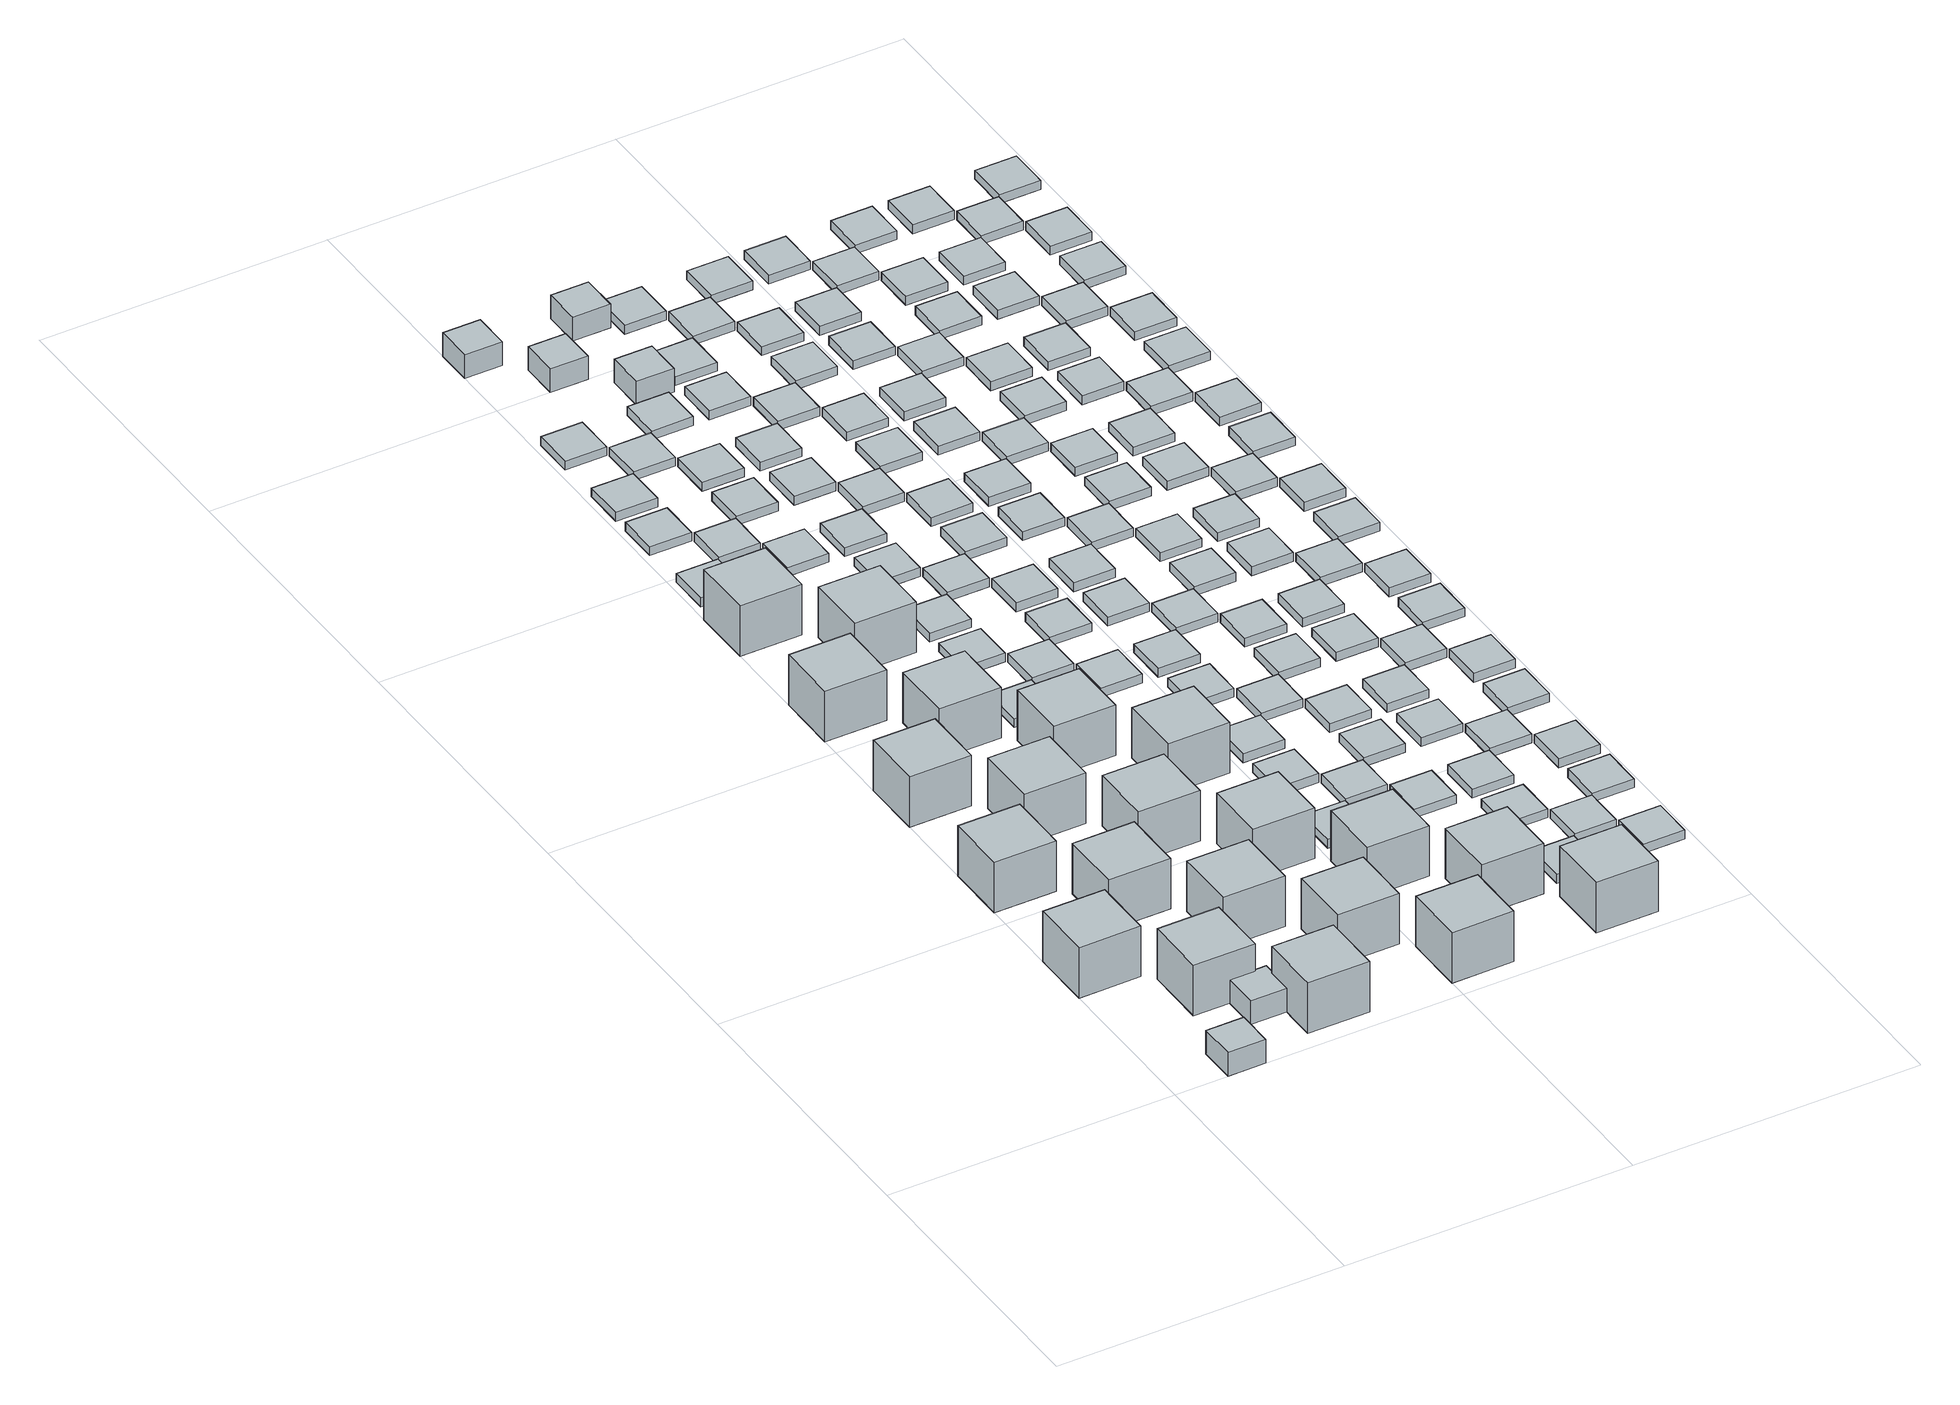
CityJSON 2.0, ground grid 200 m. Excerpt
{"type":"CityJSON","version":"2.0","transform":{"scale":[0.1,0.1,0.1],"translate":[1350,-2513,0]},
"CityObjects":{
"object1":{"type":"GenericCityObject","geometry":[{"type":"Solid","lod":"1","boundaries":[[[[0,1,2,3]],[[4,5,1,0]],[[5,6,2,1]],[[6,7,3,2]],[[7,4,0,3]],[[7,6,5,4]]]]}]},
"object2":{"type":"GenericCityObject","geometry":[{"type":"Solid","lod":"1","boundaries":[[[[8,9,10,11]],[[12,13,9,8]],[[13,14,10,9]],[[14,15,11,10]],[[15,12,8,11]],[[15,14,13,12]]]]}]},
"object3":{"type":"GenericCityObject","geometry":[{"type":"Solid","lod":"1","boundaries":[[[[16,17,18,19]],[[20,21,17,16]],[[21,22,18,17]],[[22,23,19,18]],[[23,20,16,19]],[[23,22,21,20]]]]}]},
"object4":{"type":"GenericCityObject","geometry":[{"type":"Solid","lod":"1","boundaries":[[[[24,25,26,27]],[[28,29,25,24]],[[29,30,26,25]],[[30,31,27,26]],[[31,28,24,27]],[[31,30,29,28]]]]}]},
"object5":{"type":"GenericCityObject","geometry":[{"type":"Solid","lod":"1","boundaries":[[[[32,33,34,35]],[[36,37,33,32]],[[37,38,34,33]],[[38,39,35,34]],[[39,36,32,35]],[[39,38,37,36]]]]}]},
"object6":{"type":"GenericCityObject","geometry":[{"type":"Solid","lod":"1","boundaries":[[[[40,41,42,43]],[[44,45,41,40]],[[45,46,42,41]],[[46,47,43,42]],[[47,44,40,43]],[[47,46,45,44]]]]}]},
"object7":{"type":"GenericCityObject","geometry":[{"type":"Solid","lod":"1","boundaries":[[[[48,49,50,51]],[[52,53,49,48]],[[53,54,50,49]],[[54,55,51,50]],[[55,52,48,51]],[[55,54,53,52]]]]}]},
"object8":{"type":"GenericCityObject","geometry":[{"type":"Solid","lod":"1","boundaries":[[[[56,57,58,59]],[[60,61,57,56]],[[61,62,58,57]],[[62,63,59,58]],[[63,60,56,59]],[[63,62,61,60]]]]}]},
"object9":{"type":"GenericCityObject","geometry":[{"type":"Solid","lod":"1","boundaries":[[[[64,65,66,67]],[[68,69,65,64]],[[69,70,66,65]],[[70,71,67,66]],[[71,68,64,67]],[[71,70,69,68]]]]}]},
"object10":{"type":"GenericCityObject","geometry":[{"type":"Solid","lod":"1","boundaries":[[[[72,73,74,75]],[[76,77,73,72]],[[77,78,74,73]],[[78,79,75,74]],[[79,76,72,75]],[[79,78,77,76]]]]}]},
"object11":{"type":"GenericCityObject","geometry":[{"type":"Solid","lod":"1","boundaries":[[[[80,81,82,83]],[[84,85,81,80]],[[85,86,82,81]],[[86,87,83,82]],[[87,84,80,83]],[[87,86,85,84]]]]}]},
"object12":{"type":"GenericCityObject","geometry":[{"type":"Solid","lod":"1","boundaries":[[[[88,89,90,91]],[[92,93,89,88]],[[93,94,90,89]],[[94,95,91,90]],[[95,92,88,91]],[[95,94,93,92]]]]}]},
"object13":{"type":"GenericCityObject","geometry":[{"type":"Solid","lod":"1","boundaries":[[[[96,97,98,99]],[[100,101,97,96]],[[101,102,98,97]],[[102,103,99,98]],[[103,100,96,99]],[[103,102,101,100]]]]}]},
"object14":{"type":"GenericCityObject","geometry":[{"type":"Solid","lod":"1","boundaries":[[[[104,105,106,107]],[[108,109,105,104]],[[109,110,106,105]],[[110,111,107,106]],[[111,108,104,107]],[[111,110,109,108]]]]}]},
"object15":{"type":"GenericCityObject","geometry":[{"type":"Solid","lod":"1","boundaries":[[[[112,113,114,115]],[[116,117,113,112]],[[117,118,114,113]],[[118,119,115,114]],[[119,116,112,115]],[[119,118,117,116]]]]}]},
"object16":{"type":"GenericCityObject","geometry":[{"type":"Solid","lod":"1","boundaries":[[[[120,121,122,123]],[[124,125,121,120]],[[125,126,122,121]],[[126,127,123,122]],[[127,124,120,123]],[[127,126,125,124]]]]}]},
"object17":{"type":"GenericCityObject","geometry":[{"type":"Solid","lod":"1","boundaries":[[[[128,129,130,131]],[[132,133,129,128]],[[133,134,130,129]],[[134,135,131,130]],[[135,132,128,131]],[[135,134,133,132]]]]}]},
"object18":{"type":"GenericCityObject","geometry":[{"type":"Solid","lod":"1","boundaries":[[[[136,137,138,139]],[[140,141,137,136]],[[141,142,138,137]],[[142,143,139,138]],[[143,140,136,139]],[[143,142,141,140]]]]}]},
"object19":{"type":"GenericCityObject","geometry":[{"type":"Solid","lod":"1","boundaries":[[[[144,145,146,147]],[[148,149,145,144]],[[149,150,146,145]],[[150,151,147,146]],[[151,148,144,147]],[[151,150,149,148]]]]}]},
"object20":{"type":"GenericCityObject","geometry":[{"type":"Solid","lod":"1","boundaries":[[[[152,153,154,155]],[[156,157,153,152]],[[157,158,154,153]],[[158,159,155,154]],[[159,156,152,155]],[[159,158,157,156]]]]}]},
"object21":{"type":"GenericCityObject","geometry":[{"type":"Solid","lod":"1","boundaries":[[[[160,161,162,163]],[[164,165,161,160]],[[165,166,162,161]],[[166,167,163,162]],[[167,164,160,163]],[[167,166,165,164]]]]}]},
"object22":{"type":"GenericCityObject","geometry":[{"type":"Solid","lod":"1","boundaries":[[[[168,169,170,171]],[[172,173,169,168]],[[173,174,170,169]],[[174,175,171,170]],[[175,172,168,171]],[[175,174,173,172]]]]}]},
"object23":{"type":"GenericCityObject","geometry":[{"type":"Solid","lod":"1","boundaries":[[[[176,177,178,179]],[[180,181,177,176]],[[181,182,178,177]],[[182,183,179,178]],[[183,180,176,179]],[[183,182,181,180]]]]}]},
"object24":{"type":"GenericCityObject","geometry":[{"type":"Solid","lod":"1","boundaries":[[[[184,185,186,187]],[[188,189,185,184]],[[189,190,186,185]],[[190,191,187,186]],[[191,188,184,187]],[[191,190,189,188]]]]}]},
"object25":{"type":"GenericCityObject","geometry":[{"type":"Solid","lod":"1","boundaries":[[[[192,193,194,195]],[[196,197,193,192]],[[197,198,194,193]],[[198,199,195,194]],[[199,196,192,195]],[[199,198,197,196]]]]}]},
"object26":{"type":"GenericCityObject","geometry":[{"type":"Solid","lod":"1","boundaries":[[[[200,201,202,203]],[[204,205,201,200]],[[205,206,202,201]],[[206,207,203,202]],[[207,204,200,203]],[[207,206,205,204]]]]}]},
"object27":{"type":"GenericCityObject","geometry":[{"type":"Solid","lod":"1","boundaries":[[[[208,209,210,211]],[[212,213,209,208]],[[213,214,210,209]],[[214,215,211,210]],[[215,212,208,211]],[[215,214,213,212]]]]}]},
"object28":{"type":"GenericCityObject","geometry":[{"type":"Solid","lod":"1","boundaries":[[[[216,217,218,219]],[[220,221,217,216]],[[221,222,218,217]],[[222,223,219,218]],[[223,220,216,219]],[[223,222,221,220]]]]}]},
"object29":{"type":"GenericCityObject","geometry":[{"type":"Solid","lod":"1","boundaries":[[[[224,225,226,227]],[[228,229,225,224]],[[229,230,226,225]],[[230,231,227,226]],[[231,228,224,227]],[[231,230,229,228]]]]}]},
"object30":{"type":"GenericCityObject","geometry":[{"type":"Solid","lod":"1","boundaries":[[[[232,233,234,235]],[[236,237,233,232]],[[237,238,234,233]],[[238,239,235,234]],[[239,236,232,235]],[[239,238,237,236]]]]}]},
"object31":{"type":"GenericCityObject","geometry":[{"type":"Solid","lod":"1","boundaries":[[[[240,241,242,243]],[[244,245,241,240]],[[245,246,242,241]],[[246,247,243,242]],[[247,244,240,243]],[[247,246,245,244]]]]}]},
"object32":{"type":"GenericCityObject","geometry":[{"type":"Solid","lod":"1","boundaries":[[[[248,249,250,251]],[[252,253,249,248]],[[253,254,250,249]],[[254,255,251,250]],[[255,252,248,251]],[[255,254,253,252]]]]}]},
"object33":{"type":"GenericCityObject","geometry":[{"type":"Solid","lod":"1","boundaries":[[[[256,257,258,259]],[[260,261,257,256]],[[261,262,258,257]],[[262,263,259,258]],[[263,260,256,259]],[[263,262,261,260]]]]}]},
"object34":{"type":"GenericCityObject","geometry":[{"type":"Solid","lod":"1","boundaries":[[[[264,265,266,267]],[[268,269,265,264]],[[269,270,266,265]],[[270,271,267,266]],[[271,268,264,267]],[[271,270,269,268]]]]}]},
"object35":{"type":"GenericCityObject","geometry":[{"type":"Solid","lod":"1","boundaries":[[[[272,273,274,275]],[[276,277,273,272]],[[277,278,274,273]],[[278,279,275,274]],[[279,276,272,275]],[[279,278,277,276]]]]}]},
"object36":{"type":"GenericCityObject","geometry":[{"type":"Solid","lod":"1","boundaries":[[[[280,281,282,283]],[[284,285,281,280]],[[285,286,282,281]],[[286,287,283,282]],[[287,284,280,283]],[[287,286,285,284]]]]}]},
"object37":{"type":"GenericCityObject","geometry":[{"type":"Solid","lod":"1","boundaries":[[[[288,289,290,291]],[[292,293,289,288]],[[293,294,290,289]],[[294,295,291,290]],[[295,292,288,291]],[[295,294,293,292]]]]}]},
"object38":{"type":"GenericCityObject","geometry":[{"type":"Solid","lod":"1","boundaries":[[[[296,297,298,299]],[[300,301,297,296]],[[301,302,298,297]],[[302,303,299,298]],[[303,300,296,299]],[[303,302,301,300]]]]}]},
"object39":{"type":"GenericCityObject","geometry":[{"type":"Solid","lod":"1","boundaries":[[[[304,305,306,307]],[[308,309,305,304]],[[309,310,306,305]],[[310,311,307,306]],[[311,308,304,307]],[[311,310,309,308]]]]}]},
"object40":{"type":"GenericCityObject","geometry":[{"type":"Solid","lod":"1","boundaries":[[[[312,313,314,315]],[[316,317,313,312]],[[317,318,314,313]],[[318,319,315,314]],[[319,316,312,315]],[[319,318,317,316]]]]}]},
"object41":{"type":"GenericCityObject","geometry":[{"type":"Solid","lod":"1","boundaries":[[[[320,321,322,323]],[[324,325,321,320]],[[325,326,322,321]],[[326,327,323,322]],[[327,324,320,323]],[[327,326,325,324]]]]}]},
"object42":{"type":"GenericCityObject","geometry":[{"type":"Solid","lod":"1","boundaries":[[[[328,329,330,331]],[[332,333,329,328]],[[333,334,330,329]],[[334,335,331,330]],[[335,332,328,331]],[[335,334,333,332]]]]}]},
"object43":{"type":"GenericCityObject","geometry":[{"type":"Solid","lod":"1","boundaries":[[[[336,337,338,339]],[[340,341,337,336]],[[341,342,338,337]],[[342,343,339,338]],[[343,340,336,339]],[[343,342,341,340]]]]}]},
"object44":{"type":"GenericCityObject","geometry":[{"type":"Solid","lod":"1","boundaries":[[[[344,345,346,347]],[[348,349,345,344]],[[349,350,346,345]],[[350,351,347,346]],[[351,348,344,347]],[[351,350,349,348]]]]}]},
"object45":{"type":"GenericCityObject","geometry":[{"type":"Solid","lod":"1","boundaries":[[[[352,353,354,355]],[[356,357,353,352]],[[357,358,354,353]],[[358,359,355,354]],[[359,356,352,355]],[[359,358,357,356]]]]}]},
"object46":{"type":"GenericCityObject","geometry":[{"type":"Solid","lod":"1","boundaries":[[[[360,361,362,363]],[[364,365,361,360]],[[365,366,362,361]],[[366,367,363,362]],[[367,364,360,363]],[[367,366,365,364]]]]}]},
"object47":{"type":"GenericCityObject","geometry":[{"type":"Solid","lod":"1","boundaries":[[[[368,369,370,371]],[[372,373,369,368]],[[373,374,370,369]],[[374,375,371,370]],[[375,372,368,371]],[[375,374,373,372]]]]}]},
"object48":{"type":"GenericCityObject","geometry":[{"type":"Solid","lod":"1","boundaries":[[[[376,377,378,379]],[[380,381,377,376]],[[381,382,378,377]],[[382,383,379,378]],[[383,380,376,379]],[[383,382,381,380]]]]}]},
"object49":{"type":"GenericCityObject","geometry":[{"type":"Solid","lod":"1","boundaries":[[[[384,385,386,387]],[[388,389,385,384]],[[389,390,386,385]],[[390,391,387,386]],[[391,388,384,387]],[[391,390,389,388]]]]}]},
"object50":{"type":"GenericCityObject","geometry":[{"type":"Solid","lod":"1","boundaries":[[[[392,393,394,395]],[[396,397,393,392]],[[397,398,394,393]],[[398,399,395,394]],[[399,396,392,395]],[[399,398,397,396]]]]}]},
"object51":{"type":"GenericCityObject","geometry":[{"type":"Solid","lod":"1","boundaries":[[[[400,401,402,403]],[[404,405,401,400]],[[405,406,402,401]],[[406,407,403,402]],[[407,404,400,403]],[[407,406,405,404]]]]}]},
"object52":{"type":"GenericCityObject","geometry":[{"type":"Solid","lod":"1","boundaries":[[[[408,409,410,411]],[[412,413,409,408]],[[413,414,410,409]],[[414,415,411,410]],[[415,412,408,411]],[[415,414,413,412]]]]}]},
"object53":{"type":"GenericCityObject","geometry":[{"type":"Solid","lod":"1","boundaries":[[[[416,417,418,419]],[[420,421,417,416]],[[421,422,418,417]],[[422,423,419,418]],[[423,420,416,419]],[[423,422,421,420]]]]}]},
"object54":{"type":"GenericCityObject","geometry":[{"type":"Solid","lod":"1","boundaries":[[[[424,425,426,427]],[[428,429,425,424]],[[429,430,426,425]],[[430,431,427,426]],[[431,428,424,427]],[[431,430,429,428]]]]}]},
"object55":{"type":"GenericCityObject","geometry":[{"type":"Solid","lod":"1","boundaries":[[[[432,433,434,435]],[[436,437,433,432]],[[437,438,434,433]],[[438,439,435,434]],[[439,436,432,435]],[[439,438,437,436]]]]}]},
"object56":{"type":"GenericCityObject","geometry":[{"type":"Solid","lod":"1","boundaries":[[[[440,441,442,443]],[[444,445,441,440]],[[445,446,442,441]],[[446,447,443,442]],[[447,444,440,443]],[[447,446,445,444]]]]}]},
"object57":{"type":"GenericCityObject","geometry":[{"type":"Solid","lod":"1","boundaries":[[[[448,449,450,451]],[[452,453,449,448]],[[453,454,450,449]],[[454,455,451,450]],[[455,452,448,451]],[[455,454,453,452]]]]}]},
"object58":{"type":"GenericCityObject","geometry":[{"type":"Solid","lod":"1","boundaries":[[[[456,457,458,459]],[[460,461,457,456]],[[461,462,458,457]],[[462,463,459,458]],[[463,460,456,459]],[[463,462,461,460]]]]}]},
"object59":{"type":"GenericCityObject","geometry":[{"type":"Solid","lod":"1","boundaries":[[[[464,465,466,467]],[[468,469,465,464]],[[469,470,466,465]],[[470,471,467,466]],[[471,468,464,467]],[[471,470,469,468]]]]}]},
"object60":{"type":"GenericCityObject","geometry":[{"type":"Solid","lod":"1","boundaries":[[[[472,473,474,475]],[[476,477,473,472]],[[477,478,474,473]],[[478,479,475,474]],[[479,476,472,475]],[[479,478,477,476]]]]}]},
"object61":{"type":"GenericCityObject","geometry":[{"type":"Solid","lod":"1","boundaries":[[[[480,481,482,483]],[[484,485,481,480]],[[485,486,482,481]],[[486,487,483,482]],[[487,484,480,483]],[[487,486,485,484]]]]}]},
"object62":{"type":"GenericCityObject","geometry":[{"type":"Solid","lod":"1","boundaries":[[[[488,489,490,491]],[[492,493,489,488]],[[493,494,490,489]],[[494,495,491,490]],[[495,492,488,491]],[[495,494,493,492]]]]}]},
"object63":{"type":"GenericCityObject","geometry":[{"type":"Solid","lod":"1","boundaries":[[[[496,497,498,499]],[[500,501,497,496]],[[501,502,498,497]],[[502,503,499,498]],[[503,500,496,499]],[[503,502,501,500]]]]}]},
"object64":{"type":"GenericCityObject","geometry":[{"type":"Solid","lod":"1","boundaries":[[[[504,505,506,507]],[[508,509,505,504]],[[509,510,506,505]],[[510,511,507,506]],[[511,508,504,507]],[[511,510,509,508]]]]}]},
"object65":{"type":"GenericCityObject","geometry":[{"type":"Solid","lod":"1","boundaries":[[[[512,513,514,515]],[[516,517,513,512]],[[517,518,514,513]],[[518,519,515,514]],[[519,516,512,515]],[[519,518,517,516]]]]}]},
"object66":{"type":"GenericCityObject","geometry":[{"type":"Solid","lod":"1","boundaries":[[[[520,521,522,523]],[[524,525,521,520]],[[525,526,522,521]],[[526,527,523,522]],[[527,524,520,523]],[[527,526,525,524]]]]}]},
"object67":{"type":"GenericCityObject","geometry":[{"type":"Solid","lod":"1","boundaries":[[[[528,529,530,531]],[[532,533,529,528]],[[533,534,530,529]],[[534,535,531,530]],[[535,532,528,531]],[[535,534,533,532]]]]}]},
"object68":{"type":"GenericCityObject","geometry":[{"type":"Solid","lod":"1","boundaries":[[[[536,537,538,539]],[[540,541,537,536]],[[541,542,538,537]],[[542,543,539,538]],[[543,540,536,539]],[[543,542,541,540]]]]}]},
"object69":{"type":"GenericCityObject","geometry":[{"type":"Solid","lod":"1","boundaries":[[[[544,545,546,547]],[[548,549,545,544]],[[549,550,546,545]],[[550,551,547,546]],[[551,548,544,547]],[[551,550,549,548]]]]}]},
"object70":{"type":"GenericCityObject","geometry":[{"type":"Solid","lod":"1","boundaries":[[[[552,553,554,555]],[[556,557,553,552]],[[557,558,554,553]],[[558,559,555,554]],[[559,556,552,555]],[[559,558,557,556]]]]}]},
"object71":{"type":"GenericCityObject","geometry":[{"type":"Solid","lod":"1","boundaries":[[[[560,561,562,563]],[[564,565,561,560]],[[565,566,562,561]],[[566,567,563,562]],[[567,564,560,563]],[[567,566,565,564]]]]}]},
"object72":{"type":"GenericCityObject","geometry":[{"type":"Solid","lod":"1","boundaries":[[[[568,569,570,571]],[[572,573,569,568]],[[573,574,570,569]],[[574,575,571,570]],[[575,572,568,571]],[[575,574,573,572]]]]}]},
"object73":{"type":"GenericCityObject","geometry":[{"type":"Solid","lod":"1","boundaries":[[[[576,577,578,579]],[[580,581,577,576]],[[581,582,578,577]],[[582,583,579,578]],[[583,580,576,579]],[[583,582,581,580]]]]}]},
"object74":{"type":"GenericCityObject","geometry":[{"type":"Solid","lod":"1","boundaries":[[[[584,585,586,587]],[[588,589,585,584]],[[589,590,586,585]],[[590,591,587,586]],[[591,588,584,587]],[[591,590,589,588]]]]}]},
"object75":{"type":"GenericCityObject","geometry":[{"type":"Solid","lod":"1","boundaries":[[[[592,593,594,595]],[[596,597,593,592]],[[597,598,594,593]],[[598,599,595,594]],[[599,596,592,595]],[[599,598,597,596]]]]}]},
"object76":{"type":"GenericCityObject","geometry":[{"type":"Solid","lod":"1","boundaries":[[[[600,601,602,603]],[[604,605,601,600]],[[605,606,602,601]],[[606,607,603,602]],[[607,604,600,603]],[[607,606,605,604]]]]}]},
"object77":{"type":"GenericCityObject","geometry":[{"type":"Solid","lod":"1","boundaries":[[[[608,609,610,611]],[[612,613,609,608]],[[613,614,610,609]],[[614,615,611,610]],[[615,612,608,611]],[[615,614,613,612]]]]}]},
"object78":{"type":"GenericCityObject","geometry":[{"type":"Solid","lod":"1","boundaries":[[[[616,617,618,619]],[[620,621,617,616]],[[621,622,618,617]],[[622,623,619,618]],[[623,620,616,619]],[[623,622,621,620]]]]}]},
"object79":{"type":"GenericCityObject","geometry":[{"type":"Solid","lod":"1","boundaries":[[[[624,625,626,627]],[[628,629,625,624]],[[629,630,626,625]],[[630,631,627,626]],[[631,628,624,627]],[[631,630,629,628]]]]}]},
"object80":{"type":"GenericCityObject","geometry":[{"type":"Solid","lod":"1","boundaries":[[[[632,633,634,635]],[[636,637,633,632]],[[637,638,634,633]],[[638,639,635,634]],[[639,636,632,635]],[[639,638,637,636]]]]}]},
"object81":{"type":"GenericCityObject","geometry":[{"type":"Solid","lod":"1","boundaries":[[[[640,641,642,643]],[[644,645,641,640]],[[645,646,642,641]],[[646,647,643,642]],[[647,644,640,643]],[[647,646,645,644]]]]}]},
"object82":{"type":"GenericCityObject","geometry":[{"type":"Solid","lod":"1","boundaries":[[[[648,649,650,651]],[[652,653,649,648]],[[653,654,650,649]],[[654,655,651,650]],[[655,652,648,651]],[[655,654,653,652]]]]}]},
"object83":{"type":"GenericCityObject","geometry":[{"type":"Solid","lod":"1","boundaries":[[[[656,657,658,659]],[[660,661,657,656]],[[661,662,658,657]],[[662,663,659,658]],[[663,660,656,659]],[[663,662,661,660]]]]}]},
"object84":{"type":"GenericCityObject","geometry":[{"type":"Solid","lod":"1","boundaries":[[[[664,665,666,667]],[[668,669,665,664]],[[669,670,666,665]],[[670,671,667,666]],[[671,668,664,667]],[[671,670,669,668]]]]}]},
"object85":{"type":"GenericCityObject","geometry":[{"type":"Solid","lod":"1","boundaries":[[[[672,673,674,675]],[[676,677,673,672]],[[677,678,674,673]],[[678,679,675,674]],[[679,676,672,675]],[[679,678,677,676]]]]}]},
"object86":{"type":"GenericCityObject","geometry":[{"type":"Solid","lod":"1","boundaries":[[[[680,681,682,683]],[[684,685,681,680]],[[685,686,682,681]],[[686,687,683,682]],[[687,684,680,683]],[[687,686,685,684]]]]}]},
"object87":{"type":"GenericCityObject","geometry":[{"type":"Solid","lod":"1","boundaries":[[[[688,689,690,691]],[[692,693,689,688]],[[693,694,690,689]],[[694,695,691,690]],[[695,692,688,691]],[[695,694,693,692]]]]}]},
"object88":{"type":"GenericCityObject","geometry":[{"type":"Solid","lod":"1","boundaries":[[[[696,697,698,699]],[[700,701,697,696]],[[701,702,698,697]],[[702,703,699,698]],[[703,700,696,699]],[[703,702,701,700]]]]}]},
"object89":{"type":"GenericCityObject","geometry":[{"type":"Solid","lod":"1","boundaries":[[[[704,705,706,707]],[[708,709,705,704]],[[709,710,706,705]],[[710,711,707,706]],[[711,708,704,707]],[[711,710,709,708]]]]}]},
"object90":{"type":"GenericCityObject","geometry":[{"type":"Solid","lod":"1","boundaries":[[[[712,713,714,715]],[[716,717,713,712]],[[717,718,714,713]],[[718,719,715,714]],[[719,716,712,715]],[[719,718,717,716]]]]}]},
"object91":{"type":"GenericCityObject","geometry":[{"type":"Solid","lod":"1","boundaries":[[[[720,721,722,723]],[[724,725,721,720]],[[725,726,722,721]],[[726,727,723,722]],[[727,724,720,723]],[[727,726,725,724]]]]}]},
"object92":{"type":"GenericCityObject","geometry":[{"type":"Solid","lod":"1","boundaries":[[[[728,729,730,731]],[[732,733,729,728]],[[733,734,730,729]],[[734,735,731,730]],[[735,732,728,731]],[[735,734,733,732]]]]}]},
"object93":{"type":"GenericCityObject","geometry":[{"type":"Solid","lod":"1","boundaries":[[[[736,737,738,739]],[[740,741,737,736]],[[741,742,738,737]],[[742,743,739,738]],[[743,740,736,739]],[[743,742,741,740]]]]}]},
"object94":{"type":"GenericCityObject","geometry":[{"type":"Solid","lod":"1","boundaries":[[[[744,745,746,747]],[[748,749,745,744]],[[749,750,746,745]],[[750,751,747,746]],[[751,748,744,747]],[[751,750,749,748]]]]}]},
"object95":{"type":"GenericCityObject","geometry":[{"type":"Solid","lod":"1","boundaries":[[[[752,753,754,755]],[[756,757,753,752]],[[757,758,754,753]],[[758,759,755,754]],[[759,756,752,755]],[[759,758,757,756]]]]}]},
"object96":{"type":"GenericCityObject","geometry":[{"type":"Solid","lod":"1","boundaries":[[[[760,761,762,763]],[[764,765,761,760]],[[765,766,762,761]],[[766,767,763,762]],[[767,764,760,763]],[[767,766,765,764]]]]}]},
"object97":{"type":"GenericCityObject","geometry":[{"type":"Solid","lod":"1","boundaries":[[[[768,769,770,771]],[[772,773,769,768]],[[773,774,770,769]],[[774,775,771,770]],[[775,772,768,771]],[[775,774,773,772]]]]}]},
"object98":{"type":"GenericCityObject","geometry":[{"type":"Solid","lod":"1","boundaries":[[[[776,777,778,779]],[[780,781,777,776]],[[781,782,778,777]],[[782,783,779,778]],[[783,780,776,779]],[[783,782,781,780]]]]}]},
"object99":{"type":"GenericCityObject","geometry":[{"type":"Solid","lod":"1","boundaries":[[[[784,785,786,787]],[[788,789,785,784]],[[789,790,786,785]],[[790,791,787,786]],[[791,788,784,787]],[[791,790,789,788]]]]}]},
"object100":{"type":"GenericCityObject","geometry":[{"type":"Solid","lod":"1","boundaries":[[[[792,793,794,795]],[[796,797,793,792]],[[797,798,794,793]],[[798,799,795,794]],[[799,796,792,795]],[[799,798,797,796]]]]}]},
"object101":{"type":"GenericCityObject","geometry":[{"type":"Solid","lod":"1","boundaries":[[[[800,801,802,803]],[[804,805,801,800]],[[805,806,802,801]],[[806,807,803,802]],[[807,804,800,803]],[[807,806,805,804]]]]}]},
"object102":{"type":"GenericCityObject","geometry":[{"type":"Solid","lod":"1","boundaries":[[[[808,809,810,811]],[[812,813,809,808]],[[813,814,810,809]],[[814,815,811,810]],[[815,812,808,811]],[[815,814,813,812]]]]}]},
"object103":{"type":"GenericCityObject","geometry":[{"type":"Solid","lod":"1","boundaries":[[[[816,817,818,819]],[[820,821,817,816]],[[821,822,818,817]],[[822,823,819,818]],[[823,820,816,819]],[[823,822,821,820]]]]}]},
"object104":{"type":"GenericCityObject","geometry":[{"type":"Solid","lod":"1","boundaries":[[[[824,825,826,827]],[[828,829,825,824]],[[829,830,826,825]],[[830,831,827,826]],[[831,828,824,827]],[[831,830,829,828]]]]}]},
"object105":{"type":"GenericCityObject","geometry":[{"type":"Solid","lod":"1","boundaries":[[[[832,833,834,835]],[[836,837,833,832]],[[837,838,834,833]],[[838,839,835,834]],[[839,836,832,835]],[[839,838,837,836]]]]}]},
"object106":{"type":"GenericCityObject","geometry":[{"type":"Solid","lod":"1","boundaries":[[[[840,841,842,843]],[[844,845,841,840]],[[845,846,842,841]],[[846,847,843,842]],[[847,844,840,843]],[[847,846,845,844]]]]}]},
"object107":{"type":"GenericCityObject","geometry":[{"type":"Solid","lod":"1","boundaries":[[[[848,849,850,851]],[[852,853,849,848]],[[853,854,850,849]],[[854,855,851,850]],[[855,852,848,851]],[[855,854,853,852]]]]}]},
"object108":{"type":"GenericCityObject","geometry":[{"type":"Solid","lod":"1","boundaries":[[[[856,857,858,859]],[[860,861,857,856]],[[861,862,858,857]],[[862,863,859,858]],[[863,860,856,859]],[[863,862,861,860]]]]}]},
"object109":{"type":"GenericCityObject","geometry":[{"type":"Solid","lod":"1","boundaries":[[[[864,865,866,867]],[[868,869,865,864]],[[869,870,866,865]],[[870,871,867,866]],[[871,868,864,867]],[[871,870,869,868]]]]}]},
"object110":{"type":"GenericCityObject","geometry":[{"type":"Solid","lod":"1","boundaries":[[[[872,873,874,875]],[[876,877,873,872]],[[877,878,874,873]],[[878,879,875,874]],[[879,876,872,875]],[[879,878,877,876]]]]}]},
"object111":{"type":"GenericCityObject","geometry":[{"type":"Solid","lod":"1","boundaries":[[[[880,881,882,883]],[[884,885,881,880]],[[885,886,882,881]],[[886,887,883,882]],[[887,884,880,883]],[[887,886,885,884]]]]}]},
"object112":{"type":"GenericCityObject","geometry":[{"type":"Solid","lod":"1","boundaries":[[[[888,889,890,891]],[[892,893,889,888]],[[893,894,890,889]],[[894,895,891,890]],[[895,892,888,891]],[[895,894,893,892]]]]}]},
"object113":{"type":"GenericCityObject","geometry":[{"type":"Solid","lod":"1","boundaries":[[[[896,897,898,899]],[[900,901,897,896]],[[901,902,898,897]],[[902,903,899,898]],[[903,900,896,899]],[[903,902,901,900]]]]}]},
"object114":{"type":"GenericCityObject","geometry":[{"type":"Solid","lod":"1","boundaries":[[[[904,905,906,907]],[[908,909,905,904]],[[909,910,906,905]],[[910,911,907,906]],[[911,908,904,907]],[[911,910,909,908]]]]}]},
"object115":{"type":"GenericCityObject","geometry":[{"type":"Solid","lod":"1","boundaries":[[[[912,913,914,915]],[[916,917,913,912]],[[917,918,914,913]],[[918,919,915,914]],[[919,916,912,915]],[[919,918,917,916]]]]}]},
"object116":{"type":"GenericCityObject","geometry":[{"type":"Solid","lod":"1","boundaries":[[[[920,921,922,923]],[[924,925,921,920]],[[925,926,922,921]],[[926,927,923,922]],[[927,924,920,923]],[[927,926,925,924]]]]}]},
"object117":{"type":"GenericCityObject","geometry":[{"type":"Solid","lod":"1","boundaries":[[[[928,929,930,931]],[[932,933,929,928]],[[933,934,930,929]],[[934,935,931,930]],[[935,932,928,931]],[[935,934,933,932]]]]}]},
"object118":{"type":"GenericCityObject","geometry":[{"type":"Solid","lod":"1","boundaries":[[[[936,937,938,939]],[[940,941,937,936]],[[941,942,938,937]],[[942,943,939,938]],[[943,940,936,939]],[[943,942,941,940]]]]}]},
"object119":{"type":"GenericCityObject","geometry":[{"type":"Solid","lod":"1","boundaries":[[[[944,945,946,947]],[[948,949,945,944]],[[949,950,946,945]],[[950,951,947,946]],[[951,948,944,947]],[[951,950,949,948]]]]}]},
"object120":{"type":"GenericCityObject","geometry":[{"type":"Solid","lod":"1","boundaries":[[[[952,953,954,955]],[[956,957,953,952]],[[957,958,954,953]],[[958,959,955,954]],[[959,956,952,955]],[[959,958,957,956]]]]}]},
"object121":{"type":"GenericCityObject","geometry":[{"type":"Solid","lod":"1","boundaries":[[[[960,961,962,963]],[[964,965,961,960]],[[965,966,962,961]],[[966,967,963,962]],[[967,964,960,963]],[[967,966,965,964]]]]}]},
"object122":{"type":"GenericCityObject","geometry":[{"type":"Solid","lod":"1","boundaries":[[[[968,969,970,971]],[[972,973,969,968]],[[973,974,970,969]],[[974,975,971,970]],[[975,972,968,971]],[[975,974,973,972]]]]}]},
"object123":{"type":"GenericCityObject","geometry":[{"type":"Solid","lod":"1","boundaries":[[[[976,977,978,979]],[[980,981,977,976]],[[981,982,978,977]],[[982,983,979,978]],[[983,980,976,979]],[[983,982,981,980]]]]}]},
"object124":{"type":"GenericCityObject","geometry":[{"type":"Solid","lod":"1","boundaries":[[[[984,985,986,987]],[[988,989,985,984]],[[989,990,986,985]],[[990,991,987,986]],[[991,988,984,987]],[[991,990,989,988]]]]}]},
"object125":{"type":"GenericCityObject","geometry":[{"type":"Solid","lod":"1","boundaries":[[[[992,993,994,995]],[[996,997,993,992]],[[997,998,994,993]],[[998,999,995,994]],[[999,996,992,995]],[[999,998,997,996]]]]}]},
"object126":{"type":"GenericCityObject","geometry":[{"type":"Solid","lod":"1","boundaries":[[[[1000,1001,1002,1003]],[[1004,1005,1001,1000]],[[1005,1006,1002,1001]],[[1006,1007,1003,1002]],[[1007,1004,1000,1003]],[[1007,1006,1005,1004]]]]}]},
"object127":{"type":"GenericCityObject","geometry":[{"type":"Solid","lod":"1","boundaries":[[[[1008,1009,1010,1011]],[[1012,1013,1009,1008]],[[1013,1014,1010,1009]],[[1014,1015,1011,1010]],[[1015,1012,1008,1011]],[[1015,1014,1013,1012]]]]}]},
"object128":{"type":"GenericCityObject","geometry":[{"type":"Solid","lod":"1","boundaries":[[[[1016,1017,1018,1019]],[[1020,1021,1017,1016]],[[1021,1022,1018,1017]],[[1022,1023,1019,1018]],[[1023,1020,1016,1019]],[[1023,1022,1021,1020]]]]}]},
"object129":{"type":"GenericCityObject","geometry":[{"type":"Solid","lod":"1","boundaries":[[[[1024,1025,1026,1027]],[[1028,1029,1025,1024]],[[1029,1030,1026,1025]],[[1030,1031,1027,1026]],[[1031,1028,1024,1027]],[[1031,1030,1029,1028]]]]}]},
"object130":{"type":"GenericCityObject","geometry":[{"type":"Solid","lod":"1","boundaries":[[[[1032,1033,1034,1035]],[[1036,1037,1033,1032]],[[1037,1038,1034,1033]],[[1038,1039,1035,1034]],[[1039,1036,1032,1035]],[[1039,1038,1037,1036]]]]}]},
"object131":{"type":"GenericCityObject","geometry":[{"type":"Solid","lod":"1","boundaries":[[[[1040,1041,1042,1043]],[[1044,1045,1041,1040]],[[1045,1046,1042,1041]],[[1046,1047,1043,1042]],[[1047,1044,1040,1043]],[[1047,1046,1045,1044]]]]}]},
"object132":{"type":"GenericCityObject","geometry":[{"type":"Solid","lod":"1","boundaries":[[[[1048,1049,1050,1051]],[[1052,1053,1049,1048]],[[1053,1054,1050,1049]],[[1054,1055,1051,1050]],[[1055,1052,1048,1051]],[[1055,1054,1053,1052]]]]}]},
"object133":{"type":"GenericCityObject","geometry":[{"type":"Solid","lod":"1","boundaries":[[[[1056,1057,1058,1059]],[[1060,1061,1057,1056]],[[1061,1062,1058,1057]],[[1062,1063,1059,1058]],[[1063,1060,1056,1059]],[[1063,1062,1061,1060]]]]}]},
"object134":{"type":"GenericCityObject","geometry":[{"type":"Solid","lod":"1","boundaries":[[[[1064,1065,1066,1067]],[[1068,1069,1065,1064]],[[1069,1070,1066,1065]],[[1070,1071,1067,1066]],[[1071,1068,1064,1067]],[[1071,1070,1069,1068]]]]}]},
"object135":{"type":"GenericCityObject","geometry":[{"type":"Solid","lod":"1","boundaries":[[[[1072,1073,1074,1075]],[[1076,1077,1073,1072]],[[1077,1078,1074,1073]],[[1078,1079,1075,1074]],[[1079,1076,1072,1075]],[[1079,1078,1077,1076]]]]}]},
"object136":{"type":"GenericCityObject","geometry":[{"type":"Solid","lod":"1","boundaries":[[[[1080,1081,1082,1083]],[[1084,1085,1081,1080]],[[1085,1086,1082,1081]],[[1086,1087,1083,1082]],[[1087,1084,1080,1083]],[[1087,1086,1085,1084]]]]}]},
"object137":{"type":"GenericCityObject","geometry":[{"type":"Solid","lod":"1","boundaries":[[[[1088,1089,1090,1091]],[[1092,1093,1089,1088]],[[1093,1094,1090,1089]],[[1094,1095,1091,1090]],[[1095,1092,1088,1091]],[[1095,1094,1093,1092]]]]}]}
},
"vertices":[
[370,0,0],[632,0,0],[632,262,0],[370,262,0],[370,0,175],[632,0,175],[632,262,175],[370,262,175],
[0,1130,0],[429,1130,0],[429,1559,0],[0,1559,0],[0,1130,375],[429,1130,375],[429,1559,375],[0,1559,375],
[0,2130,0],[429,2130,0],[429,2559,0],[0,2559,0],[0,2130,375],[429,2130,375],[429,2559,375],[0,2559,375],
[500,630,0],[929,630,0],[929,1059,0],[500,1059,0],[500,630,375],[929,630,375],[929,1059,375],[500,1059,375],
[750,380,0],[1012,380,0],[1012,642,0],[750,642,0],[750,380,175],[1012,380,175],[1012,642,175],[750,642,175],
[0,3130,0],[429,3130,0],[429,3559,0],[0,3559,0],[0,3130,375],[429,3130,375],[429,3559,375],[0,3559,375],
[500,1630,0],[929,1630,0],[929,2059,0],[500,2059,0],[500,1630,375],[929,1630,375],[929,2059,375],[500,2059,375],
[1000,130,0],[1429,130,0],[1429,559,0],[1000,559,0],[1000,130,375],[1429,130,375],[1429,559,375],[1000,559,375],
[0,4130,0],[429,4130,0],[429,4559,0],[0,4559,0],[0,4130,375],[429,4130,375],[429,4559,375],[0,4559,375],
[500,2630,0],[929,2630,0],[929,3059,0],[500,3059,0],[500,2630,375],[929,2630,375],[929,3059,375],[500,3059,375],
[1000,1130,0],[1429,1130,0],[1429,1559,0],[1000,1559,0],[1000,1130,375],[1429,1130,375],[1429,1559,375],[1000,1559,375],
[0,5130,0],[429,5130,0],[429,5559,0],[0,5559,0],[0,5130,375],[429,5130,375],[429,5559,375],[0,5559,375],
[500,3630,0],[929,3630,0],[929,4059,0],[500,4059,0],[500,3630,375],[929,3630,375],[929,4059,375],[500,4059,375],
[1000,2130,0],[1429,2130,0],[1429,2559,0],[1000,2559,0],[1000,2130,375],[1429,2130,375],[1429,2559,375],[1000,2559,375],
[50,5680,0],[339,5680,0],[339,5969,0],[50,5969,0],[50,5680,65],[339,5680,65],[339,5969,65],[50,5969,65],
[1500,630,0],[1929,630,0],[1929,1059,0],[1500,1059,0],[1500,630,375],[1929,630,375],[1929,1059,375],[1500,1059,375],
[50,6280,0],[339,6280,0],[339,6569,0],[50,6569,0],[50,6280,65],[339,6280,65],[339,6569,65],[50,6569,65],
[500,4630,0],[929,4630,0],[929,5059,0],[500,5059,0],[500,4630,375],[929,4630,375],[929,5059,375],[500,5059,375],
[1000,3130,0],[1429,3130,0],[1429,3559,0],[1000,3559,0],[1000,3130,375],[1429,3130,375],[1429,3559,375],[1000,3559,375],
[50,6680,0],[339,6680,0],[339,6969,0],[50,6969,0],[50,6680,65],[339,6680,65],[339,6969,65],[50,6969,65],
[1500,1630,0],[1929,1630,0],[1929,2059,0],[1500,2059,0],[1500,1630,375],[1929,1630,375],[1929,2059,375],[1500,2059,375],
[2000,130,0],[2429,130,0],[2429,559,0],[2000,559,0],[2000,130,375],[2429,130,375],[2429,559,375],[2000,559,375],
[350,5980,0],[639,5980,0],[639,6269,0],[350,6269,0],[350,5980,65],[639,5980,65],[639,6269,65],[350,6269,65],
[1050,3680,0],[1339,3680,0],[1339,3969,0],[1050,3969,0],[1050,3680,65],[1339,3680,65],[1339,3969,65],[1050,3969,65],
[50,7280,0],[339,7280,0],[339,7569,0],[50,7569,0],[50,7280,65],[339,7280,65],[339,7569,65],[50,7569,65],
[1050,4280,0],[1339,4280,0],[1339,4569,0],[1050,4569,0],[1050,4280,65],[1339,4280,65],[1339,4569,65],[1050,4569,65],
[650,5680,0],[939,5680,0],[939,5969,0],[650,5969,0],[650,5680,65],[939,5680,65],[939,5969,65],[650,5969,65],
[1500,2630,0],[1929,2630,0],[1929,3059,0],[1500,3059,0],[1500,2630,375],[1929,2630,375],[1929,3059,375],[1500,3059,375],
[2000,1130,0],[2429,1130,0],[2429,1559,0],[2000,1559,0],[2000,1130,375],[2429,1130,375],[2429,1559,375],[2000,1559,375],
[350,6980,0],[639,6980,0],[639,7269,0],[350,7269,0],[350,6980,65],[639,6980,65],[639,7269,65],[350,7269,65],
[1050,4680,0],[1339,4680,0],[1339,4969,0],[1050,4969,0],[1050,4680,65],[1339,4680,65],[1339,4969,65],[1050,4969,65],
[0,8380,0],[262,8380,0],[262,8642,0],[0,8642,0],[0,8380,175],[262,8380,175],[262,8642,175],[0,8642,175],
[650,6280,0],[939,6280,0],[939,6569,0],[650,6569,0],[650,6280,65],[939,6280,65],[939,6569,65],[650,6569,65],
[1350,3980,0],[1639,3980,0],[1639,4269,0],[1350,4269,0],[1350,3980,65],[1639,3980,65],[1639,4269,65],[1350,4269,65],
[2050,1680,0],[2339,1680,0],[2339,1969,0],[2050,1969,0],[2050,1680,65],[2339,1680,65],[2339,1969,65],[2050,1969,65],
[1050,5280,0],[1339,5280,0],[1339,5569,0],[1050,5569,0],[1050,5280,65],[1339,5280,65],[1339,5569,65],[1050,5569,65],
[650,6680,0],[939,6680,0],[939,6969,0],[650,6969,0],[650,6680,65],[939,6680,65],[939,6969,65],[650,6969,65],
[2050,2280,0],[2339,2280,0],[2339,2569,0],[2050,2569,0],[2050,2280,65],[2339,2280,65],[2339,2569,65],[2050,2569,65],
[370,8000,0],[632,8000,0],[632,8262,0],[370,8262,0],[370,8000,175],[632,8000,175],[632,8262,175],[370,8262,175],
[1650,3680,0],[1939,3680,0],[1939,3969,0],[1650,3969,0],[1650,3680,65],[1939,3680,65],[1939,3969,65],[1650,3969,65],
[1050,5680,0],[1339,5680,0],[1339,5969,0],[1050,5969,0],[1050,5680,65],[1339,5680,65],[1339,5969,65],[1050,5969,65],
[2500,630,0],[2929,630,0],[2929,1059,0],[2500,1059,0],[2500,630,375],[2929,630,375],[2929,1059,375],[2500,1059,375],
[650,7280,0],[939,7280,0],[939,7569,0],[650,7569,0],[650,7280,65],[939,7280,65],[939,7569,65],[650,7569,65],
[1350,4980,0],[1639,4980,0],[1639,5269,0],[1350,5269,0],[1350,4980,65],[1639,4980,65],[1639,5269,65],[1350,5269,65],
[2050,2680,0],[2339,2680,0],[2339,2969,0],[2050,2969,0],[2050,2680,65],[2339,2680,65],[2339,2969,65],[2050,2969,65],
[1650,4280,0],[1939,4280,0],[1939,4569,0],[1650,4569,0],[1650,4280,65],[1939,4280,65],[1939,4569,65],[1650,4569,65],
[1050,6280,0],[1339,6280,0],[1339,6569,0],[1050,6569,0],[1050,6280,65],[1339,6280,65],[1339,6569,65],[1050,6569,65],
[2350,1980,0],[2639,1980,0],[2639,2269,0],[2350,2269,0],[2350,1980,65],[2639,1980,65],[2639,2269,65],[2350,2269,65],
[750,7630,0],[1012,7630,0],[1012,7892,0],[750,7892,0],[750,7630,175],[1012,7630,175],[1012,7892,175],[750,7892,175],
[2050,3280,0],[2339,3280,0],[2339,3569,0],[2050,3569,0],[2050,3280,65],[2339,3280,65],[2339,3569,65],[2050,3569,65],
[1050,6680,0],[1339,6680,0],[1339,6969,0],[1050,6969,0],[1050,6680,65],[1339,6680,65],[1339,6969,65],[1050,6969,65],
[1650,4680,0],[1939,4680,0],[1939,4969,0],[1650,4969,0],[1650,4680,65],[1939,4680,65],[1939,4969,65],[1650,4969,65],
[3000,130,0],[3429,130,0],[3429,559,0],[3000,559,0],[3000,130,375],[3429,130,375],[3429,559,375],[3000,559,375],
[1350,5980,0],[1639,5980,0],[1639,6269,0],[1350,6269,0],[1350,5980,65],[1639,5980,65],[1639,6269,65],[1350,6269,65],
[2050,3680,0],[2339,3680,0],[2339,3969,0],[2050,3969,0],[2050,3680,65],[2339,3680,65],[2339,3969,65],[2050,3969,65],
[2650,1680,0],[2939,1680,0],[2939,1969,0],[2650,1969,0],[2650,1680,65],[2939,1680,65],[2939,1969,65],[2650,1969,65],
[1050,7280,0],[1339,7280,0],[1339,7569,0],[1050,7569,0],[1050,7280,65],[1339,7280,65],[1339,7569,65],[1050,7569,65],
[1650,5280,0],[1939,5280,0],[1939,5569,0],[1650,5569,0],[1650,5280,65],[1939,5280,65],[1939,5569,65],[1650,5569,65],
[2350,2980,0],[2639,2980,0],[2639,3269,0],[2350,3269,0],[2350,2980,65],[2639,2980,65],[2639,3269,65],[2350,3269,65],
[750,8380,0],[1012,8380,0],[1012,8642,0],[750,8642,0],[750,8380,175],[1012,8380,175],[1012,8642,175],[750,8642,175],
[3050,680,0],[3339,680,0],[3339,969,0],[3050,969,0],[3050,680,65],[3339,680,65],[3339,969,65],[3050,969,65],
[2050,4280,0],[2339,4280,0],[2339,4569,0],[2050,4569,0],[2050,4280,65],[2339,4280,65],[2339,4569,65],[2050,4569,65],
[2650,2280,0],[2939,2280,0],[2939,2569,0],[2650,2569,0],[2650,2280,65],[2939,2280,65],[2939,2569,65],[2650,2569,65],
[1050,7680,0],[1339,7680,0],[1339,7969,0],[1050,7969,0],[1050,7680,65],[1339,7680,65],[1339,7969,65],[1050,7969,65],
[1650,5680,0],[1939,5680,0],[1939,5969,0],[1650,5969,0],[1650,5680,65],[1939,5680,65],[1939,5969,65],[1650,5969,65],
[3050,1280,0],[3339,1280,0],[3339,1569,0],[3050,1569,0],[3050,1280,65],[3339,1280,65],[3339,1569,65],[3050,1569,65],
[1350,6980,0],[1639,6980,0],[1639,7269,0],[1350,7269,0],[1350,6980,65],[1639,6980,65],[1639,7269,65],[1350,7269,65],
[2650,2680,0],[2939,2680,0],[2939,2969,0],[2650,2969,0],[2650,2680,65],[2939,2680,65],[2939,2969,65],[2650,2969,65],
[2050,4680,0],[2339,4680,0],[2339,4969,0],[2050,4969,0],[2050,4680,65],[2339,4680,65],[2339,4969,65],[2050,4969,65],
[1050,8280,0],[1339,8280,0],[1339,8569,0],[1050,8569,0],[1050,8280,65],[1339,8280,65],[1339,8569,65],[1050,8569,65],
[1650,6280,0],[1939,6280,0],[1939,6569,0],[1650,6569,0],[1650,6280,65],[1939,6280,65],[1939,6569,65],[1650,6569,65],
[2350,3980,0],[2639,3980,0],[2639,4269,0],[2350,4269,0],[2350,3980,65],[2639,3980,65],[2639,4269,65],[2350,4269,65],
[3050,1680,0],[3339,1680,0],[3339,1969,0],[3050,1969,0],[3050,1680,65],[3339,1680,65],[3339,1969,65],[3050,1969,65],
[2650,3280,0],[2939,3280,0],[2939,3569,0],[2650,3569,0],[2650,3280,65],[2939,3280,65],[2939,3569,65],[2650,3569,65],
[2050,5280,0],[2339,5280,0],[2339,5569,0],[2050,5569,0],[2050,5280,65],[2339,5280,65],[2339,5569,65],[2050,5569,65],
[3350,980,0],[3639,980,0],[3639,1269,0],[3350,1269,0],[3350,980,65],[3639,980,65],[3639,1269,65],[3350,1269,65],
[1650,6680,0],[1939,6680,0],[1939,6969,0],[1650,6969,0],[1650,6680,65],[1939,6680,65],[1939,6969,65],[1650,6969,65],
[3050,2280,0],[3339,2280,0],[3339,2569,0],[3050,2569,0],[3050,2280,65],[3339,2280,65],[3339,2569,65],[3050,2569,65],
[1350,7980,0],[1639,7980,0],[1639,8269,0],[1350,8269,0],[1350,7980,65],[1639,7980,65],[1639,8269,65],[1350,8269,65],
[2650,3680,0],[2939,3680,0],[2939,3969,0],[2650,3969,0],[2650,3680,65],[2939,3680,65],[2939,3969,65],[2650,3969,65],
[2050,5680,0],[2339,5680,0],[2339,5969,0],[2050,5969,0],[2050,5680,65],[2339,5680,65],[2339,5969,65],[2050,5969,65],
[1650,7280,0],[1939,7280,0],[1939,7569,0],[1650,7569,0],[1650,7280,65],[1939,7280,65],[1939,7569,65],[1650,7569,65],
[2350,4980,0],[2639,4980,0],[2639,5269,0],[2350,5269,0],[2350,4980,65],[2639,4980,65],[2639,5269,65],[2350,5269,65],
[3050,2680,0],[3339,2680,0],[3339,2969,0],[3050,2969,0],[3050,2680,65],[3339,2680,65],[3339,2969,65],[3050,2969,65],
[3650,680,0],[3939,680,0],[3939,969,0],[3650,969,0],[3650,680,65],[3939,680,65],[3939,969,65],[3650,969,65],
[2650,4280,0],[2939,4280,0],[2939,4569,0],[2650,4569,0],[2650,4280,65],[2939,4280,65],[2939,4569,65],[2650,4569,65],
[2050,6280,0],[2339,6280,0],[2339,6569,0],[2050,6569,0],[2050,6280,65],[2339,6280,65],[2339,6569,65],[2050,6569,65],
[3350,1980,0],[3639,1980,0],[3639,2269,0],[3350,2269,0],[3350,1980,65],[3639,1980,65],[3639,2269,65],[3350,2269,65],
[1650,7680,0],[1939,7680,0],[1939,7969,0],[1650,7969,0],[1650,7680,65],[1939,7680,65],[1939,7969,65],[1650,7969,65],
[3050,3280,0],[3339,3280,0],[3339,3569,0],[3050,3569,0],[3050,3280,65],[3339,3280,65],[3339,3569,65],[3050,3569,65],
[3650,1280,0],[3939,1280,0],[3939,1569,0],[3650,1569,0],[3650,1280,65],[3939,1280,65],[3939,1569,65],[3650,1569,65],
[2050,6680,0],[2339,6680,0],[2339,6969,0],[2050,6969,0],[2050,6680,65],[2339,6680,65],[2339,6969,65],[2050,6969,65],
[2650,4680,0],[2939,4680,0],[2939,4969,0],[2650,4969,0],[2650,4680,65],[2939,4680,65],[2939,4969,65],[2650,4969,65],
[1650,8280,0],[1939,8280,0],[1939,8569,0],[1650,8569,0],[1650,8280,65],[1939,8280,65],[1939,8569,65],[1650,8569,65],
[2350,5980,0],[2639,5980,0],[2639,6269,0],[2350,6269,0],[2350,5980,65],[2639,5980,65],[2639,6269,65],[2350,6269,65],
[3050,3680,0],[3339,3680,0],[3339,3969,0],[3050,3969,0],[3050,3680,65],[3339,3680,65],[3339,3969,65],[3050,3969,65],
[3650,1680,0],[3939,1680,0],[3939,1969,0],[3650,1969,0],[3650,1680,65],[3939,1680,65],[3939,1969,65],[3650,1969,65],
[2050,7280,0],[2339,7280,0],[2339,7569,0],[2050,7569,0],[2050,7280,65],[2339,7280,65],[2339,7569,65],[2050,7569,65],
[2650,5280,0],[2939,5280,0],[2939,5569,0],[2650,5569,0],[2650,5280,65],[2939,5280,65],[2939,5569,65],[2650,5569,65],
[3350,2980,0],[3639,2980,0],[3639,3269,0],[3350,3269,0],[3350,2980,65],[3639,2980,65],[3639,3269,65],[3350,3269,65],
[3050,4280,0],[3339,4280,0],[3339,4569,0],[3050,4569,0],[3050,4280,65],[3339,4280,65],[3339,4569,65],[3050,4569,65],
[3650,2280,0],[3939,2280,0],[3939,2569,0],[3650,2569,0],[3650,2280,65],[3939,2280,65],[3939,2569,65],[3650,2569,65],
[2050,7680,0],[2339,7680,0],[2339,7969,0],[2050,7969,0],[2050,7680,65],[2339,7680,65],[2339,7969,65],[2050,7969,65],
[2650,5680,0],[2939,5680,0],[2939,5969,0],[2650,5969,0],[2650,5680,65],[2939,5680,65],[2939,5969,65],[2650,5969,65],
[2350,6980,0],[2639,6980,0],[2639,7269,0],[2350,7269,0],[2350,6980,65],[2639,6980,65],[2639,7269,65],[2350,7269,65],
[3650,2680,0],[3939,2680,0],[3939,2969,0],[3650,2969,0],[3650,2680,65],[3939,2680,65],[3939,2969,65],[3650,2969,65],
[3050,4680,0],[3339,4680,0],[3339,4969,0],[3050,4969,0],[3050,4680,65],[3339,4680,65],[3339,4969,65],[3050,4969,65],
[2050,8280,0],[2339,8280,0],[2339,8569,0],[2050,8569,0],[2050,8280,65],[2339,8280,65],[2339,8569,65],[2050,8569,65],
[2650,6280,0],[2939,6280,0],[2939,6569,0],[2650,6569,0],[2650,6280,65],[2939,6280,65],[2939,6569,65],[2650,6569,65],
[3350,3980,0],[3639,3980,0],[3639,4269,0],[3350,4269,0],[3350,3980,65],[3639,3980,65],[3639,4269,65],[3350,4269,65],
[3650,3280,0],[3939,3280,0],[3939,3569,0],[3650,3569,0],[3650,3280,65],[3939,3280,65],[3939,3569,65],[3650,3569,65],
[3050,5280,0],[3339,5280,0],[3339,5569,0],[3050,5569,0],[3050,5280,65],[3339,5280,65],[3339,5569,65],[3050,5569,65],
[2650,6680,0],[2939,6680,0],[2939,6969,0],[2650,6969,0],[2650,6680,65],[2939,6680,65],[2939,6969,65],[2650,6969,65],
[2350,7980,0],[2639,7980,0],[2639,8269,0],[2350,8269,0],[2350,7980,65],[2639,7980,65],[2639,8269,65],[2350,8269,65],
[3650,3680,0],[3939,3680,0],[3939,3969,0],[3650,3969,0],[3650,3680,65],[3939,3680,65],[3939,3969,65],[3650,3969,65],
[3050,5680,0],[3339,5680,0],[3339,5969,0],[3050,5969,0],[3050,5680,65],[3339,5680,65],[3339,5969,65],[3050,5969,65],
[2650,7280,0],[2939,7280,0],[2939,7569,0],[2650,7569,0],[2650,7280,65],[2939,7280,65],[2939,7569,65],[2650,7569,65],
[3350,4980,0],[3639,4980,0],[3639,5269,0],[3350,5269,0],[3350,4980,65],[3639,4980,65],[3639,5269,65],[3350,5269,65],
[3650,4280,0],[3939,4280,0],[3939,4569,0],[3650,4569,0],[3650,4280,65],[3939,4280,65],[3939,4569,65],[3650,4569,65],
[3050,6280,0],[3339,6280,0],[3339,6569,0],[3050,6569,0],[3050,6280,65],[3339,6280,65],[3339,6569,65],[3050,6569,65],
[2650,7680,0],[2939,7680,0],[2939,7969,0],[2650,7969,0],[2650,7680,65],[2939,7680,65],[2939,7969,65],[2650,7969,65],
[3050,6680,0],[3339,6680,0],[3339,6969,0],[3050,6969,0],[3050,6680,65],[3339,6680,65],[3339,6969,65],[3050,6969,65],
[3650,4680,0],[3939,4680,0],[3939,4969,0],[3650,4969,0],[3650,4680,65],[3939,4680,65],[3939,4969,65],[3650,4969,65],
[2650,8280,0],[2939,8280,0],[2939,8569,0],[2650,8569,0],[2650,8280,65],[2939,8280,65],[2939,8569,65],[2650,8569,65],
[3350,5980,0],[3639,5980,0],[3639,6269,0],[3350,6269,0],[3350,5980,65],[3639,5980,65],[3639,6269,65],[3350,6269,65],
[3050,7280,0],[3339,7280,0],[3339,7569,0],[3050,7569,0],[3050,7280,65],[3339,7280,65],[3339,7569,65],[3050,7569,65],
[3650,5280,0],[3939,5280,0],[3939,5569,0],[3650,5569,0],[3650,5280,65],[3939,5280,65],[3939,5569,65],[3650,5569,65],
[3050,7680,0],[3339,7680,0],[3339,7969,0],[3050,7969,0],[3050,7680,65],[3339,7680,65],[3339,7969,65],[3050,7969,65],
[3650,5680,0],[3939,5680,0],[3939,5969,0],[3650,5969,0],[3650,5680,65],[3939,5680,65],[3939,5969,65],[3650,5969,65],
[3350,6980,0],[3639,6980,0],[3639,7269,0],[3350,7269,0],[3350,6980,65],[3639,6980,65],[3639,7269,65],[3350,7269,65],
[3050,8280,0],[3339,8280,0],[3339,8569,0],[3050,8569,0],[3050,8280,65],[3339,8280,65],[3339,8569,65],[3050,8569,65],
[3650,6280,0],[3939,6280,0],[3939,6569,0],[3650,6569,0],[3650,6280,65],[3939,6280,65],[3939,6569,65],[3650,6569,65],
[3650,6680,0],[3939,6680,0],[3939,6969,0],[3650,6969,0],[3650,6680,65],[3939,6680,65],[3939,6969,65],[3650,6969,65],
[3350,7980,0],[3639,7980,0],[3639,8269,0],[3350,8269,0],[3350,7980,65],[3639,7980,65],[3639,8269,65],[3350,8269,65],
[3650,7280,0],[3939,7280,0],[3939,7569,0],[3650,7569,0],[3650,7280,65],[3939,7280,65],[3939,7569,65],[3650,7569,65],
[3650,7680,0],[3939,7680,0],[3939,7969,0],[3650,7969,0],[3650,7680,65],[3939,7680,65],[3939,7969,65],[3650,7969,65],
[3650,8280,0],[3939,8280,0],[3939,8569,0],[3650,8569,0],[3650,8280,65],[3939,8280,65],[3939,8569,65],[3650,8569,65]
]}
